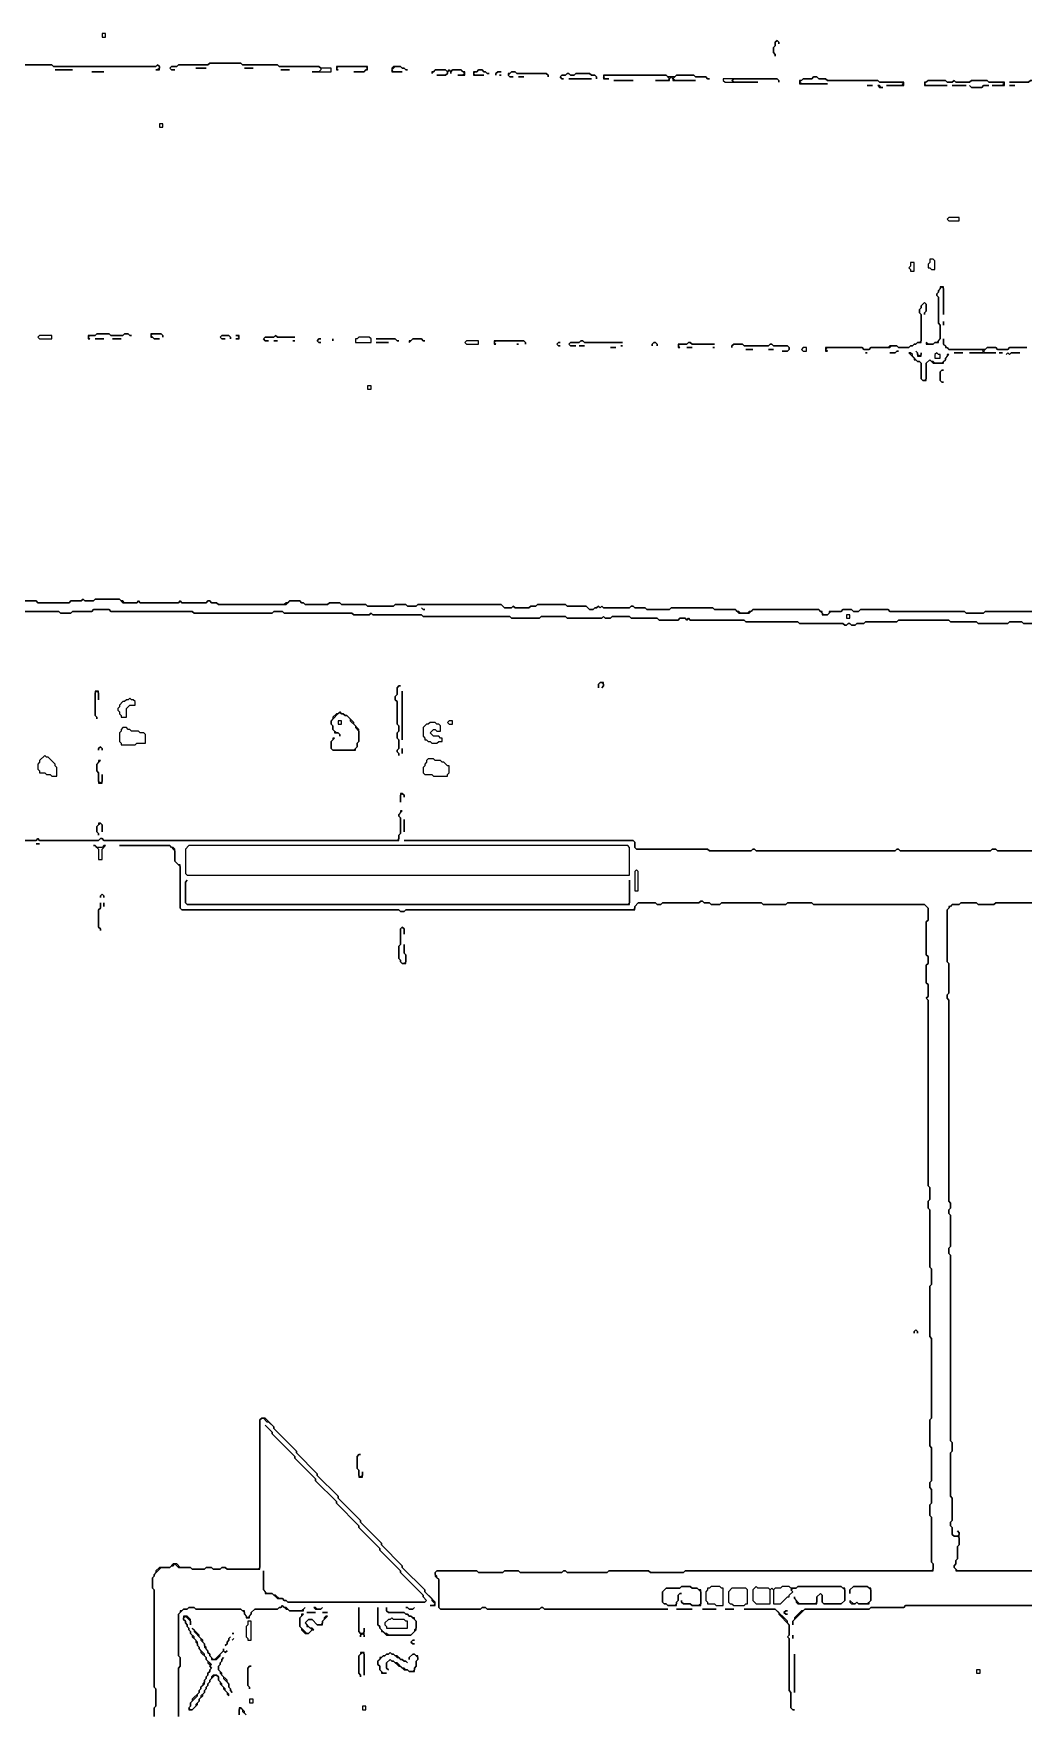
# Model space of a CAD drawing. Header units: metres. Extents: x 17 to 2112, y 1 to 1887.
# Drawn here: x 574 to 1145, y 890 to 1857 of the extents above; entities that cross this region are included whole.
import ezdxf

# ---------------------------------------------------------------- set-up
doc = ezdxf.new("R2010")
doc.units = ezdxf.units.M

msp = doc.modelspace()

# ---------------------------------------------------------------- linework, layer by layer
for points in [[(614, 1857), (614, 1855), (616, 1855), (616, 1857)], [(1003, 1853), (1002, 1852), (1002, 1850), (1001, 1849), (1001, 1846), (1002, 1845), (1002, 1844), (1002, 1845), (1001, 1846), (1001, 1849), (1002, 1850), (1002, 1852), (1003, 1853), (1004, 1852), (1004, 1851), (1004, 1852)], [(564, 1839), (564, 1837), (565, 1837), (564, 1838), (565, 1839), (585, 1839), (586, 1838), (645, 1838), (646, 1839), (647, 1838), (647, 1837), (646, 1836), (645, 1836), (647, 1836), (647, 1838), (646, 1839), (645, 1838), (586, 1838), (585, 1839)], [(676, 1840), (675, 1839), (658, 1839), (657, 1838), (654, 1838), (653, 1837), (654, 1836), (656, 1836), (654, 1836), (653, 1837), (654, 1838), (657, 1838), (658, 1839), (675, 1839), (676, 1840), (694, 1840), (695, 1839), (715, 1839), (716, 1838), (739, 1838), (740, 1837), (740, 1836), (739, 1835), (735, 1835), (746, 1835), (746, 1837), (740, 1837), (739, 1838), (716, 1838), (715, 1839), (695, 1839), (694, 1840)], [(749, 1838), (749, 1836), (750, 1836), (749, 1837), (750, 1838), (766, 1838), (767, 1837), (765, 1835), (759, 1835), (765, 1835), (766, 1836), (767, 1836), (767, 1838)], [(782, 1838), (781, 1837), (781, 1835), (787, 1835), (782, 1835), (781, 1836), (783, 1838), (786, 1838), (787, 1837), (788, 1837), (789, 1836), (790, 1836), (789, 1836), (788, 1837), (787, 1837), (786, 1838)], [(587, 1836), (597, 1836)], [(608, 1835), (615, 1835)], [(668, 1837), (674, 1837)], [(696, 1837), (701, 1837)], [(717, 1836), (722, 1836)], [(806, 1836), (805, 1835), (804, 1835), (804, 1834), (806, 1836), (812, 1836), (813, 1835), (813, 1834), (812, 1833), (807, 1833), (812, 1833), (813, 1834), (813, 1835), (814, 1836), (815, 1835), (815, 1834), (815, 1835), (816, 1836), (821, 1836), (823, 1834), (822, 1833), (819, 1833), (823, 1833), (823, 1835), (822, 1835), (821, 1836), (816, 1836), (815, 1835), (814, 1836), (813, 1835), (812, 1836)], [(831, 1836), (830, 1835), (828, 1835), (828, 1833), (834, 1833), (829, 1833), (828, 1834), (829, 1835), (830, 1835), (831, 1836), (833, 1836), (834, 1835), (835, 1835), (836, 1834), (837, 1834), (836, 1834), (835, 1835), (834, 1835), (833, 1836)], [(842, 1835), (841, 1834), (841, 1833), (841, 1834), (842, 1835), (844, 1835)], [(843, 1833), (844, 1833)], [(850, 1835), (849, 1834), (848, 1834), (848, 1833), (849, 1832), (851, 1832), (849, 1832), (848, 1833), (850, 1835), (852, 1835), (853, 1834), (870, 1834), (871, 1833), (871, 1832), (871, 1833), (870, 1834), (853, 1834), (852, 1835)], [(854, 1832), (857, 1832)], [(882, 1834), (881, 1833), (879, 1833), (878, 1832), (879, 1831), (880, 1831), (879, 1831), (878, 1832), (879, 1833), (881, 1833), (882, 1834), (883, 1834), (884, 1833), (886, 1833), (887, 1834), (895, 1834), (896, 1833), (898, 1833), (899, 1832), (899, 1831), (899, 1832), (898, 1833), (896, 1833), (895, 1834), (887, 1834), (886, 1833), (884, 1833), (883, 1834)], [(883, 1831), (896, 1831)], [(903, 1833), (903, 1831), (906, 1831), (904, 1831), (903, 1832), (904, 1833), (939, 1833), (941, 1831), (940, 1830), (933, 1830), (941, 1830), (941, 1831), (942, 1832), (943, 1831), (943, 1830), (956, 1830), (944, 1830), (943, 1831), (945, 1833), (955, 1833), (956, 1832), (962, 1832), (963, 1831), (964, 1831), (963, 1831), (962, 1832), (956, 1832), (955, 1833), (945, 1833), (944, 1832), (940, 1832), (939, 1833)], [(909, 1830), (920, 1830)], [(923, 1831)], [(972, 1831), (972, 1830), (973, 1829), (992, 1829), (978, 1829), (977, 1830), (978, 1831), (1003, 1831), (1004, 1830), (1004, 1829), (1004, 1830), (1003, 1831)], [(1024, 1832), (1023, 1831), (1018, 1831), (1017, 1830), (1016, 1830), (1016, 1828), (1032, 1828), (1017, 1828), (1016, 1829), (1018, 1831), (1023, 1831), (1024, 1832), (1026, 1832), (1027, 1831), (1031, 1831), (1032, 1830), (1061, 1830), (1062, 1829), (1075, 1829), (1076, 1828), (1075, 1827), (1066, 1827), (1076, 1827), (1076, 1829), (1062, 1829), (1061, 1830), (1032, 1830), (1031, 1831), (1027, 1831), (1026, 1832)], [(1090, 1830), (1089, 1829), (1088, 1829), (1088, 1827), (1101, 1827), (1089, 1827), (1088, 1828), (1090, 1830), (1100, 1830), (1101, 1829), (1104, 1829), (1105, 1830), (1106, 1829), (1114, 1829), (1115, 1830), (1124, 1830), (1125, 1829), (1133, 1829), (1134, 1828), (1133, 1827), (1127, 1827), (1134, 1827), (1134, 1829), (1125, 1829), (1124, 1830), (1115, 1830), (1114, 1829), (1106, 1829), (1105, 1830), (1104, 1829), (1101, 1829), (1100, 1830)], [(1159, 1833), (1158, 1832), (1158, 1831), (1157, 1830), (1149, 1830), (1148, 1829), (1137, 1829), (1148, 1829), (1149, 1830), (1158, 1830), (1158, 1832), (1159, 1833), (1160, 1833)], [(1055, 1827), (1058, 1827)], [(1061, 1827), (1062, 1826), (1064, 1826), (1063, 1826), (1062, 1827)], [(1104, 1827), (1112, 1827)], [(1114, 1827), (1115, 1826), (1121, 1826), (1122, 1827), (1125, 1827), (1122, 1827), (1121, 1826), (1115, 1826)], [(1137, 1827), (1140, 1827)], [(647, 1805), (647, 1803), (649, 1803), (649, 1805)], [(1102, 1751), (1101, 1750), (1102, 1749), (1108, 1749), (1108, 1751)], [(1080, 1725), (1080, 1723), (1079, 1722), (1080, 1721), (1080, 1720), (1082, 1720), (1082, 1725)], [(1091, 1727), (1091, 1725), (1090, 1724), (1090, 1722), (1091, 1722), (1092, 1721), (1094, 1721), (1094, 1726), (1093, 1727)], [(1088, 1702), (1086, 1700), (1086, 1699), (1085, 1698), (1085, 1696), (1086, 1695), (1086, 1680), (1085, 1679), (1084, 1679), (1083, 1678), (1082, 1678), (1081, 1677), (1080, 1677), (1079, 1676), (1073, 1676), (1072, 1677), (1068, 1677), (1067, 1676), (1057, 1676), (1056, 1675), (1053, 1675), (1052, 1676), (1031, 1676), (1031, 1674), (1032, 1674), (1031, 1675), (1032, 1676), (1052, 1676), (1053, 1675), (1056, 1675), (1057, 1676), (1068, 1676), (1069, 1677), (1072, 1677), (1073, 1676), (1079, 1676), (1080, 1677), (1081, 1677), (1082, 1678), (1083, 1678), (1084, 1679), (1086, 1679), (1086, 1695), (1085, 1696), (1085, 1698), (1086, 1699), (1086, 1700), (1088, 1702), (1089, 1701), (1089, 1697), (1088, 1696), (1088, 1695), (1088, 1696), (1089, 1697), (1089, 1701)], [(1097, 1711), (1097, 1710), (1096, 1709), (1096, 1708), (1095, 1707), (1095, 1706), (1096, 1705), (1096, 1690), (1097, 1689), (1097, 1681), (1095, 1679), (1094, 1679), (1093, 1678), (1090, 1678), (1089, 1679), (1089, 1678), (1093, 1678), (1094, 1679), (1096, 1679), (1096, 1680), (1097, 1681), (1097, 1689), (1096, 1690), (1096, 1705), (1095, 1706), (1095, 1707), (1096, 1708), (1096, 1709), (1098, 1711), (1099, 1710), (1099, 1695), (1099, 1711)], [(578, 1683), (577, 1682), (578, 1681), (585, 1681), (585, 1683)], [(611, 1684), (610, 1683), (606, 1683), (606, 1681), (607, 1681), (606, 1682), (607, 1683), (610, 1683), (611, 1684), (618, 1684), (619, 1683), (626, 1683), (627, 1684), (629, 1684), (630, 1683), (631, 1683), (630, 1683), (629, 1684), (627, 1684), (626, 1683), (619, 1683), (618, 1684)], [(642, 1684), (642, 1682), (643, 1682), (644, 1681), (647, 1681), (644, 1681), (642, 1683), (643, 1684), (648, 1684), (649, 1683), (649, 1682), (649, 1683), (648, 1684)], [(683, 1683), (682, 1682), (683, 1681), (685, 1681), (683, 1681), (682, 1682), (683, 1683), (687, 1683), (688, 1682), (688, 1681), (688, 1682), (687, 1683)], [(691, 1683), (692, 1683), (693, 1682), (692, 1681), (691, 1681), (693, 1681), (693, 1683)], [(714, 1683), (713, 1682), (708, 1682), (707, 1681), (708, 1680), (710, 1680), (708, 1680), (707, 1681), (708, 1682), (713, 1682), (714, 1683), (715, 1682), (725, 1682), (715, 1682)], [(1099, 1691), (1099, 1689)], [(610, 1681), (615, 1681)], [(620, 1681), (625, 1681)], [(713, 1680), (715, 1680)], [(724, 1680), (725, 1680)], [(739, 1681), (738, 1680), (739, 1679), (740, 1679), (739, 1679), (738, 1680), (739, 1681), (740, 1681)], [(747, 1681), (747, 1680)], [(749, 1681)], [(762, 1682), (761, 1681), (760, 1681), (760, 1679), (769, 1679), (769, 1681), (768, 1682)], [(772, 1681), (783, 1681), (784, 1680), (785, 1680), (784, 1680), (783, 1681)], [(772, 1679), (779, 1679)], [(793, 1681), (792, 1680), (791, 1680), (791, 1679), (793, 1681), (798, 1681), (799, 1680), (800, 1680), (799, 1680), (798, 1681)], [(824, 1680), (823, 1679), (824, 1678), (831, 1678), (831, 1680)], [(840, 1680), (840, 1678), (841, 1678), (840, 1679), (841, 1680), (857, 1680), (858, 1679), (858, 1678), (858, 1679), (857, 1680)], [(853, 1678), (854, 1678)], [(877, 1679), (876, 1678), (877, 1677), (878, 1677), (877, 1677), (876, 1678), (877, 1679), (878, 1679)], [(890, 1680), (889, 1679), (884, 1679), (883, 1678), (884, 1677), (887, 1677), (884, 1677), (883, 1678), (884, 1679), (889, 1679), (890, 1680), (891, 1680), (892, 1679), (914, 1679), (892, 1679), (891, 1680)], [(889, 1677), (892, 1677)], [(907, 1676), (910, 1676)], [(913, 1677), (914, 1677)], [(932, 1679), (931, 1678), (931, 1677), (931, 1678), (932, 1679), (933, 1679), (934, 1678), (934, 1677), (934, 1678), (933, 1679)], [(952, 1679), (951, 1678), (946, 1678), (946, 1676), (947, 1676), (946, 1677), (947, 1678), (951, 1678), (952, 1679), (953, 1679), (954, 1678), (967, 1678), (954, 1678), (953, 1679)], [(951, 1676), (954, 1676)], [(966, 1676), (967, 1676)], [(978, 1678), (977, 1677), (977, 1676), (977, 1677), (978, 1678), (983, 1678), (984, 1677), (998, 1677), (999, 1678), (1000, 1678), (1001, 1677), (1009, 1677), (1010, 1676), (1010, 1675), (1009, 1674), (1006, 1674), (1009, 1674), (1010, 1675), (1010, 1676), (1009, 1677), (1001, 1677), (1000, 1678), (999, 1678), (998, 1677), (984, 1677), (983, 1678)], [(985, 1675), (989, 1675)], [(998, 1675), (1001, 1675)], [(1018, 1676), (1017, 1675), (1018, 1674), (1020, 1674), (1020, 1676)], [(1054, 1673), (1055, 1673)], [(1072, 1674), (1071, 1673), (1068, 1673), (1071, 1673), (1072, 1674), (1073, 1674)], [(1079, 1673), (1082, 1670), (1082, 1669), (1083, 1669), (1084, 1668), (1085, 1668), (1086, 1667), (1086, 1658), (1087, 1657), (1089, 1657), (1089, 1667), (1091, 1669), (1093, 1667), (1099, 1667), (1099, 1668), (1100, 1669), (1100, 1670), (1102, 1672), (1101, 1672), (1101, 1671), (1100, 1670), (1100, 1669), (1098, 1667), (1094, 1667), (1093, 1668), (1092, 1668), (1091, 1669), (1089, 1667), (1089, 1658), (1088, 1657), (1087, 1657), (1086, 1658), (1086, 1667), (1085, 1668), (1084, 1668), (1081, 1671), (1081, 1672), (1080, 1673)], [(1083, 1674), (1084, 1673), (1084, 1671), (1086, 1671), (1086, 1673), (1086, 1672), (1085, 1671), (1084, 1672), (1084, 1673)], [(1095, 1673), (1094, 1672), (1094, 1670), (1097, 1670), (1097, 1672), (1096, 1672)], [(1105, 1673), (1110, 1673)], [(1131, 1673), (1133, 1673)], [(1136, 1673), (1135, 1672), (1136, 1673), (1137, 1672), (1138, 1673), (1143, 1673), (1138, 1673), (1137, 1672)], [(767, 1654), (767, 1652), (769, 1652), (769, 1654)], [(1098, 1663), (1097, 1662), (1097, 1657), (1098, 1656), (1099, 1656), (1098, 1656), (1097, 1657), (1097, 1662), (1098, 1663), (1099, 1663)], [(798, 1526), (799, 1525), (800, 1525), (799, 1525)], [(1043, 1522), (1043, 1520), (1045, 1520), (1045, 1522)], [(785, 1481), (784, 1480), (784, 1476), (783, 1475), (783, 1473), (784, 1472), (784, 1459), (785, 1458), (785, 1455), (784, 1454), (784, 1451), (785, 1450), (785, 1445), (784, 1444), (784, 1443), (785, 1442), (785, 1441), (785, 1442), (784, 1443), (784, 1444), (785, 1445), (785, 1450), (784, 1451), (784, 1454), (785, 1455), (785, 1458), (784, 1459), (784, 1472), (783, 1473), (783, 1475), (784, 1476), (784, 1480), (785, 1481), (786, 1481)], [(901, 1483), (900, 1482), (900, 1480), (900, 1482), (901, 1483), (902, 1483), (903, 1482), (903, 1481), (902, 1480), (903, 1481), (903, 1483)], [(610, 1478), (610, 1464), (611, 1463), (611, 1462), (611, 1463), (610, 1464), (610, 1477), (611, 1478), (612, 1477), (612, 1473), (612, 1478)], [(630, 1474), (629, 1473), (628, 1473), (627, 1472), (626, 1472), (624, 1470), (624, 1469), (623, 1468), (623, 1467), (624, 1466), (624, 1465), (625, 1464), (625, 1463), (628, 1463), (628, 1468), (630, 1470), (633, 1470), (633, 1472), (632, 1473), (631, 1473)], [(787, 1478), (787, 1450)], [(751, 1466), (750, 1465), (749, 1465), (747, 1463), (747, 1462), (746, 1461), (746, 1459), (747, 1458), (747, 1456), (748, 1455), (748, 1454), (750, 1454), (751, 1453), (751, 1452), (751, 1453), (750, 1454), (749, 1454), (747, 1456), (747, 1458), (746, 1459), (746, 1461), (751, 1466), (752, 1465), (753, 1465), (754, 1464), (755, 1464), (757, 1462), (757, 1461), (760, 1458), (760, 1457), (762, 1455), (762, 1449), (761, 1448), (761, 1446), (759, 1444), (747, 1444), (746, 1445), (746, 1449), (748, 1451), (747, 1451), (747, 1450), (746, 1449), (746, 1445), (747, 1444), (760, 1444), (760, 1445), (761, 1446), (761, 1448), (762, 1449), (762, 1456), (759, 1459), (759, 1460), (755, 1464), (754, 1464), (753, 1465), (752, 1465)], [(750, 1461), (750, 1459), (752, 1459), (752, 1461)], [(814, 1461), (813, 1460), (814, 1459), (816, 1459), (816, 1461)], [(626, 1457), (625, 1456), (625, 1455), (624, 1454), (624, 1449), (625, 1448), (625, 1447), (633, 1447), (634, 1448), (639, 1448), (639, 1453), (638, 1454), (636, 1454), (635, 1455), (631, 1455), (630, 1456), (629, 1456), (628, 1457)], [(803, 1460), (802, 1459), (801, 1459), (799, 1457), (799, 1452), (800, 1451), (800, 1450), (801, 1450), (802, 1449), (803, 1449), (804, 1448), (807, 1448), (808, 1449), (810, 1449), (810, 1451), (809, 1451), (808, 1452), (805, 1452), (803, 1454), (805, 1456), (806, 1456), (807, 1455), (809, 1455), (809, 1458), (808, 1459), (807, 1459), (806, 1460)], [(581, 1441), (578, 1438), (578, 1437), (577, 1436), (577, 1433), (578, 1432), (578, 1431), (581, 1431), (582, 1430), (584, 1430), (585, 1429), (588, 1429), (588, 1434), (587, 1435), (587, 1436), (583, 1440), (582, 1440)], [(613, 1446), (612, 1445), (612, 1444), (612, 1445), (613, 1446), (614, 1445), (614, 1444), (614, 1445)], [(787, 1445), (787, 1442)], [(612, 1438), (612, 1437), (611, 1436), (611, 1432), (612, 1431), (612, 1425), (614, 1425), (614, 1430), (614, 1426), (613, 1425), (612, 1426), (612, 1431), (611, 1432), (611, 1436), (613, 1438)], [(802, 1439), (801, 1438), (801, 1437), (800, 1436), (800, 1435), (799, 1434), (799, 1431), (800, 1430), (804, 1430), (805, 1429), (813, 1429), (813, 1430), (814, 1431), (814, 1435), (813, 1435), (811, 1437), (810, 1437), (809, 1438), (806, 1438), (805, 1439)], [(786, 1419), (786, 1414), (786, 1418), (787, 1419), (788, 1418), (788, 1417), (788, 1418), (787, 1419)], [(788, 1404), (788, 1397)], [(612, 1402), (612, 1401), (611, 1400), (611, 1397), (612, 1396), (612, 1395), (612, 1396), (611, 1397), (611, 1400), (613, 1402), (614, 1401), (614, 1397), (614, 1401), (613, 1402)], [(576, 1390), (578, 1390)], [(609, 1389), (610, 1389), (612, 1387), (612, 1381), (614, 1381), (614, 1387), (616, 1389), (615, 1389), (614, 1388), (611, 1388), (610, 1389)], [(624, 1389), (653, 1389), (656, 1386), (656, 1380), (659, 1377), (659, 1353), (660, 1352), (785, 1352), (786, 1351), (788, 1351), (789, 1352), (921, 1352), (921, 1354), (923, 1356), (933, 1356), (934, 1355), (936, 1355), (937, 1356), (958, 1356), (959, 1357), (960, 1357), (961, 1356), (964, 1356), (965, 1355), (970, 1355), (971, 1356), (994, 1356), (995, 1355), (1008, 1355), (1009, 1356), (1023, 1356), (1024, 1355), (1088, 1355), (1090, 1353), (1090, 1346), (1089, 1345), (1089, 1326), (1090, 1325), (1090, 1321), (1089, 1320), (1089, 1310), (1090, 1309), (1090, 1302), (1089, 1301), (1090, 1300), (1090, 1193), (1091, 1192), (1091, 1185), (1090, 1184), (1090, 1180), (1091, 1179), (1091, 1146), (1092, 1145), (1092, 1136), (1091, 1135), (1091, 1106), (1092, 1105), (1092, 1059), (1091, 1058), (1091, 1043), (1092, 1042), (1092, 1023), (1091, 1022), (1091, 1019), (1092, 1018), (1092, 1010), (1091, 1009), (1091, 1003), (1092, 1002), (1092, 976), (1093, 975), (1093, 972), (1092, 971), (950, 971), (949, 970), (930, 970), (929, 971), (906, 971), (905, 970), (882, 970), (881, 971), (880, 971), (879, 970), (855, 970), (854, 971), (846, 971), (845, 970), (831, 970), (830, 971), (807, 971), (806, 970), (806, 968), (808, 966), (808, 950), (809, 949), (832, 949), (833, 950), (835, 950), (836, 949), (866, 949), (867, 950), (868, 950), (869, 949), (940, 949), (869, 949), (868, 950), (867, 950), (866, 949), (836, 949), (835, 950), (833, 950), (832, 949), (809, 949), (808, 950), (808, 966), (807, 967), (807, 968), (806, 969), (806, 970), (807, 971), (830, 971), (831, 970), (845, 970), (846, 971), (854, 971), (855, 970), (879, 970), (880, 971), (881, 971), (882, 970), (905, 970), (906, 971), (929, 971), (930, 970), (949, 970), (950, 971), (1093, 971), (1093, 975), (1092, 976), (1092, 1002), (1091, 1003), (1091, 1009), (1092, 1010), (1092, 1018), (1091, 1019), (1091, 1022), (1092, 1023), (1092, 1042), (1091, 1043), (1091, 1058), (1092, 1059), (1092, 1105), (1091, 1106), (1091, 1135), (1092, 1136), (1092, 1145), (1091, 1146), (1091, 1179), (1090, 1180), (1090, 1184), (1091, 1185), (1091, 1192), (1090, 1193), (1090, 1300), (1089, 1301), (1090, 1302), (1090, 1309), (1089, 1310), (1089, 1320), (1090, 1321), (1090, 1325), (1089, 1326), (1089, 1345), (1090, 1346), (1090, 1353), (1088, 1355), (1024, 1355), (1023, 1356), (1009, 1356), (1008, 1355), (995, 1355), (994, 1356), (971, 1356), (970, 1355), (965, 1355), (964, 1356), (961, 1356), (960, 1357), (959, 1357), (958, 1356), (937, 1356), (936, 1355), (934, 1355), (933, 1356), (923, 1356), (921, 1354), (921, 1353), (920, 1352), (789, 1352), (788, 1351), (786, 1351), (785, 1352), (660, 1352), (659, 1353), (659, 1378), (658, 1378), (656, 1380), (656, 1387), (655, 1388), (654, 1388), (653, 1389)], [(664, 1389), (662, 1387), (662, 1373), (663, 1372), (918, 1372), (918, 1388), (917, 1389)], [(922, 1375), (921, 1374), (921, 1363), (923, 1363), (923, 1374)], [(663, 1369), (662, 1368), (662, 1356), (663, 1355), (918, 1355), (918, 1369), (918, 1356), (917, 1355), (663, 1355), (662, 1356), (662, 1368)], [(613, 1356), (613, 1353), (612, 1352), (612, 1342), (613, 1341), (613, 1340), (613, 1341), (612, 1342), (612, 1352), (613, 1353)], [(614, 1361), (613, 1360), (613, 1359), (613, 1360), (614, 1361), (615, 1360), (615, 1359), (615, 1360)], [(615, 1356), (615, 1354)], [(787, 1342), (786, 1341), (786, 1332), (785, 1331), (785, 1324), (786, 1323), (786, 1322), (787, 1321), (789, 1321), (789, 1326), (788, 1327), (788, 1332), (788, 1327), (789, 1326), (789, 1322), (788, 1321), (787, 1321), (786, 1322), (786, 1323), (785, 1324), (785, 1331), (786, 1332), (786, 1341), (787, 1342), (788, 1341), (788, 1338), (788, 1341)], [(1083, 1110), (1082, 1109), (1082, 1108), (1082, 1109), (1083, 1110), (1084, 1109), (1084, 1108), (1084, 1109)], [(708, 1055), (712, 1051), (712, 1050), (725, 1037), (725, 1036), (737, 1024), (737, 1023), (749, 1011), (749, 1010), (762, 997), (762, 996), (774, 984), (774, 983), (786, 971), (786, 970), (799, 957), (799, 956), (801, 954), (800, 953), (721, 953), (720, 954), (719, 954), (718, 955), (716, 955), (714, 957), (713, 957), (712, 958), (709, 958), (707, 960), (707, 971), (707, 960), (708, 959), (708, 958), (712, 958), (715, 955), (718, 955), (719, 954), (720, 954), (721, 953), (800, 953), (801, 954), (799, 956), (799, 957), (786, 970), (786, 971), (774, 983), (774, 984), (762, 996), (762, 997), (749, 1010), (749, 1011), (737, 1023), (737, 1024), (725, 1036), (725, 1037), (712, 1050), (712, 1051)], [(762, 1038), (761, 1037), (761, 1030), (762, 1029), (762, 1025), (764, 1025), (764, 1028), (764, 1026), (763, 1025), (762, 1026), (762, 1029), (761, 1030), (761, 1037), (762, 1038), (763, 1038)], [(948, 962), (947, 961), (939, 961), (937, 959), (937, 953), (938, 952), (939, 952), (940, 951), (945, 951), (945, 953), (946, 954), (946, 957), (947, 958), (948, 958), (947, 958), (946, 957), (946, 954), (945, 953), (945, 952), (944, 951), (940, 951), (939, 952), (938, 952), (937, 953), (937, 959), (939, 961), (947, 961), (948, 962), (953, 962), (954, 961), (957, 961), (959, 959), (959, 952), (958, 951), (954, 951), (953, 952), (949, 952), (948, 953), (948, 954), (948, 953), (949, 952), (953, 952), (954, 951), (959, 951), (959, 960), (958, 960), (957, 961), (954, 961), (953, 962)], [(965, 962), (964, 961), (963, 961), (963, 960), (962, 959), (962, 954), (963, 953), (963, 952), (967, 952), (968, 951), (972, 951), (972, 961), (971, 961), (970, 962)], [(977, 961), (975, 959), (975, 953), (976, 952), (977, 952), (978, 951), (984, 951), (985, 952), (986, 952), (986, 960), (985, 961)], [(991, 962), (989, 960), (989, 954), (991, 952), (999, 952), (999, 960), (1000, 961), (1001, 960), (1001, 952), (1005, 952), (1009, 956), (1010, 956), (1010, 957), (1012, 959), (1011, 960), (1012, 961), (1014, 961), (1015, 962), (1040, 962), (1042, 960), (1042, 954), (1040, 952), (1030, 952), (1029, 953), (1029, 957), (1028, 958), (1026, 956), (1026, 953), (1025, 952), (1016, 952), (1013, 955), (1013, 956), (1013, 955), (1014, 954), (1014, 953), (1015, 952), (1026, 952), (1026, 956), (1028, 958), (1029, 957), (1029, 953), (1030, 952), (1040, 952), (1042, 954), (1042, 961), (1041, 961), (1040, 962), (1015, 962), (1014, 961), (1011, 961), (1010, 962), (1006, 962), (1005, 961), (1002, 961), (1001, 960), (1000, 961), (999, 960), (998, 961), (992, 961)], [(1047, 962), (1045, 960), (1045, 958), (1045, 960), (1047, 962), (1055, 962), (1057, 960), (1057, 954), (1055, 952), (1050, 952), (1049, 953), (1048, 952), (1047, 952), (1045, 954), (1045, 953), (1046, 952), (1048, 952), (1049, 953), (1050, 952), (1056, 952), (1056, 953), (1057, 954), (1057, 961), (1056, 961), (1055, 962)], [(736, 950), (737, 949), (740, 949), (741, 950), (740, 949), (738, 949), (737, 950)], [(762, 950), (762, 936), (763, 935), (763, 933), (763, 934), (764, 935), (765, 934), (765, 933), (765, 938), (765, 936), (764, 935), (763, 935), (762, 936)], [(765, 950)], [(773, 950), (773, 940), (774, 939), (774, 938), (775, 937), (775, 936), (776, 936), (778, 934), (792, 934), (795, 937), (795, 942), (794, 943), (794, 944), (793, 944), (792, 945), (791, 945), (790, 946), (789, 946), (788, 947), (779, 947), (778, 948), (778, 950), (778, 948), (779, 947), (788, 947), (789, 946), (790, 946), (791, 945), (792, 945), (795, 942), (795, 938), (794, 937), (794, 936), (792, 934), (779, 934), (778, 935), (777, 935), (774, 938), (774, 939), (773, 940)], [(789, 950), (790, 950), (791, 949), (793, 949), (794, 950), (793, 949), (791, 949), (790, 950)], [(945, 949), (954, 949)], [(960, 949), (968, 949)], [(973, 949), (978, 949)], [(984, 949), (1002, 949), (1004, 947), (1004, 946), (1010, 940), (1010, 934), (1009, 933), (1010, 932), (1010, 902), (1011, 901), (1011, 892), (1012, 891), (1013, 891), (1012, 891), (1011, 892), (1011, 901), (1010, 902), (1010, 932), (1009, 933), (1010, 934), (1010, 940), (1009, 941), (1009, 942), (1002, 949)], [(1008, 948), (1007, 947), (1008, 946), (1009, 946), (1008, 946), (1007, 947), (1008, 948), (1009, 948)], [(661, 945), (661, 943), (662, 942), (662, 941), (663, 940), (663, 939), (664, 938), (664, 937), (665, 936), (665, 935), (666, 934), (666, 933), (668, 931), (668, 930), (669, 929), (669, 928), (670, 927), (670, 926), (671, 925), (671, 924), (674, 921), (674, 920), (675, 919), (675, 918), (676, 917), (676, 916), (677, 915), (676, 914), (676, 913), (675, 912), (675, 911), (674, 910), (674, 909), (673, 908), (673, 907), (672, 906), (672, 905), (671, 904), (671, 903), (670, 902), (670, 901), (666, 897), (666, 896), (665, 895), (665, 893), (664, 892), (664, 891), (666, 891), (669, 894), (669, 895), (670, 896), (670, 897), (672, 899), (672, 900), (673, 901), (673, 902), (674, 903), (674, 904), (675, 905), (675, 906), (676, 907), (676, 908), (679, 911), (680, 911), (681, 910), (681, 908), (682, 907), (682, 906), (684, 904), (684, 903), (686, 901), (686, 900), (687, 899), (687, 900), (685, 902), (685, 903), (683, 905), (683, 906), (681, 908), (681, 910), (680, 911), (678, 911), (677, 910), (677, 909), (676, 908), (676, 907), (675, 906), (675, 905), (674, 904), (674, 903), (673, 902), (673, 901), (671, 899), (671, 898), (670, 897), (670, 896), (668, 894), (668, 893), (666, 891), (665, 891), (664, 892), (665, 893), (665, 895), (669, 899), (669, 900), (670, 901), (670, 902), (671, 903), (671, 904), (673, 906), (673, 908), (674, 909), (674, 910), (675, 911), (675, 912), (676, 913), (676, 914), (677, 915), (676, 916), (677, 917), (674, 920), (674, 921), (673, 922), (673, 923), (670, 926), (670, 927), (669, 928), (669, 930), (667, 932), (667, 933), (665, 935), (665, 936), (664, 937), (664, 938), (663, 939), (663, 940), (662, 941), (662, 942), (661, 943), (661, 944), (662, 945), (665, 942), (665, 940), (665, 943), (663, 945)], [(666, 938), (667, 937), (667, 936), (671, 932), (671, 931), (673, 929), (673, 927), (675, 925), (675, 924), (676, 923), (676, 922), (677, 921), (677, 920), (680, 920), (682, 922), (682, 923), (684, 925), (685, 924), (686, 925), (685, 924), (684, 925), (684, 926), (684, 925), (679, 920), (678, 920), (676, 922), (676, 923), (675, 924), (675, 925), (674, 926), (674, 927), (673, 928), (673, 929), (672, 930), (672, 931), (670, 933), (670, 934)], [(698, 942), (698, 940), (697, 939), (697, 933), (698, 932), (698, 931), (700, 931), (700, 942)], [(729, 946), (729, 945), (728, 944), (728, 939), (729, 938), (729, 937), (731, 935), (733, 935), (735, 937), (736, 937), (735, 938), (734, 938), (731, 941), (733, 943), (735, 943), (738, 940), (741, 940), (741, 942), (744, 945), (743, 945), (742, 944), (742, 943), (741, 942), (741, 941), (740, 940), (738, 940), (735, 943), (733, 943), (731, 941), (732, 940), (732, 939), (733, 939), (735, 937), (733, 935), (732, 935), (728, 939), (728, 944), (730, 946)], [(732, 947), (737, 947)], [(741, 947), (744, 947)], [(781, 944), (780, 943), (779, 943), (777, 941), (777, 940), (778, 939), (778, 938), (790, 938), (790, 942), (789, 942), (788, 943), (782, 943)], [(688, 933), (687, 932), (687, 931), (686, 930), (686, 929), (685, 928), (686, 929), (686, 930), (687, 931), (687, 932)], [(688, 929)], [(689, 935), (690, 935)], [(690, 932), (689, 931)], [(793, 931), (792, 930), (793, 929), (794, 929), (793, 929), (792, 930), (793, 931), (794, 931)], [(1012, 934), (1012, 932)], [(684, 921), (683, 920), (683, 919), (682, 918), (682, 917), (681, 916), (681, 914), (682, 913), (682, 912), (684, 910), (684, 909), (687, 906), (687, 904), (688, 903), (688, 902), (689, 901), (688, 902), (688, 903), (687, 904), (687, 906), (686, 907), (686, 908), (683, 911), (683, 912), (681, 914), (681, 916), (682, 917), (682, 918), (683, 919), (683, 920)], [(687, 927)], [(763, 924), (763, 923), (762, 922), (762, 912), (763, 911), (763, 910), (763, 911), (762, 912), (762, 922), (764, 924), (765, 923), (765, 911), (765, 924)], [(780, 924), (779, 923), (778, 923), (777, 922), (776, 922), (775, 921), (774, 921), (774, 920), (773, 919), (773, 917), (774, 916), (774, 914), (775, 913), (775, 912), (778, 912), (776, 912), (774, 914), (774, 916), (773, 917), (773, 919), (776, 922), (777, 922), (778, 923), (779, 923), (780, 924), (781, 923), (782, 923), (784, 921), (785, 921), (786, 920), (787, 920), (788, 919), (789, 919), (790, 918), (789, 919), (788, 919), (787, 920), (786, 920), (784, 922), (783, 922), (782, 923), (781, 923)], [(793, 923), (791, 921), (791, 920), (791, 921), (793, 923), (794, 923), (796, 921), (796, 920), (795, 919), (795, 916), (794, 915), (794, 914), (793, 913), (791, 913), (790, 914), (789, 914), (788, 915), (787, 915), (784, 918), (783, 918), (782, 919), (781, 919), (780, 920), (778, 918), (778, 915), (779, 914), (778, 915), (778, 918), (780, 920), (781, 919), (782, 919), (785, 916), (786, 916), (788, 914), (790, 914), (791, 913), (794, 913), (794, 915), (795, 916), (795, 919), (796, 920), (796, 922), (795, 922), (794, 923)], [(1013, 923), (1013, 901)], [(699, 916), (698, 915), (698, 905), (699, 904), (699, 903), (699, 904), (698, 905), (698, 915), (699, 916), (700, 916)], [(1118, 914), (1118, 912), (1120, 912), (1120, 914)], [(689, 899)], [(699, 897), (699, 895), (701, 895), (701, 897)], [(764, 893), (764, 891), (766, 891), (766, 893)]]:
    msp.add_lwpolyline(points, close=True)
for points in [[(1147, 1676), (1137, 1676), (1136, 1675), (1130, 1675), (1129, 1676), (1124, 1676), (1123, 1675), (1102, 1675), (1099, 1678), (1099, 1681), (1099, 1678), (1100, 1677), (1100, 1676), (1101, 1676), (1102, 1675), (1121, 1675), (1122, 1674), (1121, 1673), (1114, 1673), (1129, 1673), (1123, 1673), (1122, 1674), (1124, 1676), (1129, 1676), (1130, 1675), (1136, 1675), (1137, 1676), (1147, 1676)], [(1165, 1524), (1123, 1524), (1122, 1523), (1112, 1523), (1111, 1524), (1068, 1524), (1067, 1525), (1051, 1525), (1050, 1524), (1047, 1524), (1046, 1525), (1041, 1525), (1040, 1524), (1033, 1524), (1033, 1523), (1032, 1522), (1030, 1522), (1029, 1523), (1029, 1524), (1028, 1524), (1027, 1525), (989, 1525), (988, 1524), (987, 1524), (986, 1523), (982, 1523), (981, 1524), (980, 1524), (979, 1525), (967, 1525), (966, 1526), (942, 1526), (941, 1525), (928, 1525), (927, 1526), (921, 1526), (920, 1527), (919, 1527), (918, 1526), (903, 1526), (902, 1527), (901, 1526), (900, 1527), (899, 1526), (898, 1526), (897, 1525), (895, 1525), (893, 1527), (882, 1527), (881, 1528), (865, 1528), (864, 1527), (861, 1527), (860, 1526), (852, 1526), (851, 1527), (850, 1526), (846, 1526), (844, 1528), (796, 1528), (795, 1527), (790, 1527), (789, 1528), (783, 1528), (782, 1527), (767, 1527), (766, 1528), (752, 1528), (751, 1529), (745, 1529), (744, 1528), (731, 1528), (730, 1529), (729, 1529), (728, 1530), (722, 1530), (721, 1529), (720, 1529), (719, 1528), (681, 1528), (680, 1529), (677, 1529), (676, 1530), (675, 1530), (674, 1529), (660, 1529), (659, 1530), (658, 1529), (636, 1529), (635, 1530), (634, 1529), (627, 1529), (626, 1530), (625, 1530), (624, 1531), (610, 1531), (609, 1530), (604, 1530), (603, 1531), (602, 1530), (596, 1530), (595, 1529), (577, 1529), (576, 1530), (565, 1530)], [(565, 1530), (576, 1530), (577, 1529), (595, 1529), (596, 1530), (602, 1530), (603, 1531), (604, 1530), (609, 1530), (610, 1531), (624, 1531), (626, 1529), (634, 1529), (635, 1530), (636, 1529), (658, 1529), (659, 1530), (660, 1529), (674, 1529), (675, 1530), (676, 1530), (677, 1529), (680, 1529), (681, 1528), (720, 1528), (722, 1530), (728, 1530), (729, 1529), (730, 1529), (731, 1528), (744, 1528), (745, 1529), (751, 1529), (752, 1528), (766, 1528), (767, 1527), (782, 1527), (783, 1528), (789, 1528), (790, 1527), (795, 1527), (796, 1528), (844, 1528), (846, 1526), (850, 1526), (851, 1527), (852, 1526), (860, 1526), (861, 1527), (864, 1527), (865, 1528), (881, 1528), (882, 1527), (893, 1527), (895, 1525), (897, 1525), (898, 1526), (899, 1526), (900, 1527), (901, 1526), (902, 1527), (903, 1526), (918, 1526), (919, 1527), (920, 1527), (921, 1526), (927, 1526), (928, 1525), (941, 1525), (942, 1526), (966, 1526), (967, 1525), (979, 1525), (981, 1523), (987, 1523), (989, 1525), (1027, 1525), (1029, 1523), (1029, 1522), (1032, 1522), (1034, 1524), (1040, 1524), (1041, 1525), (1046, 1525), (1047, 1524), (1050, 1524), (1051, 1525), (1067, 1525), (1068, 1524), (1111, 1524), (1112, 1523), (1122, 1523), (1123, 1524), (1165, 1524)], [(1168, 1517), (1145, 1517), (1144, 1518), (1137, 1518), (1136, 1517), (1119, 1517), (1118, 1518), (1103, 1518), (1102, 1519), (1073, 1519), (1072, 1518), (1054, 1518), (1053, 1517), (1049, 1517), (1048, 1516), (1046, 1516), (1045, 1517), (1044, 1517), (1043, 1516), (1042, 1516), (1041, 1517), (1016, 1517), (1015, 1518), (985, 1518), (984, 1519), (953, 1519), (952, 1520), (951, 1519), (950, 1520), (947, 1520), (946, 1519), (935, 1519), (934, 1520), (919, 1520), (918, 1521), (908, 1521), (907, 1520), (904, 1520), (903, 1521), (902, 1520), (882, 1520), (881, 1521), (867, 1521), (866, 1520), (850, 1520), (849, 1521), (799, 1521), (798, 1522), (770, 1522), (769, 1523), (768, 1522), (759, 1522), (758, 1523), (719, 1523), (718, 1524), (713, 1524), (712, 1523), (667, 1523), (666, 1524), (619, 1524), (618, 1525), (609, 1525), (608, 1524), (597, 1524), (596, 1523), (590, 1523), (589, 1524), (564, 1524)], [(564, 1524), (589, 1524), (590, 1523), (596, 1523), (597, 1524), (608, 1524), (609, 1525), (618, 1525), (619, 1524), (666, 1524), (667, 1523), (712, 1523), (713, 1524), (718, 1524), (719, 1523), (758, 1523), (759, 1522), (768, 1522), (769, 1523), (770, 1522), (798, 1522), (799, 1521), (849, 1521), (850, 1520), (866, 1520), (867, 1521), (881, 1521), (882, 1520), (902, 1520), (903, 1521), (904, 1520), (907, 1520), (908, 1521), (918, 1521), (919, 1520), (934, 1520), (935, 1519), (946, 1519), (947, 1520), (950, 1520), (951, 1519), (952, 1520), (953, 1519), (984, 1519), (985, 1518), (1015, 1518), (1016, 1517), (1041, 1517), (1042, 1516), (1043, 1516), (1044, 1517), (1045, 1517), (1046, 1516), (1048, 1516), (1049, 1517), (1053, 1517), (1054, 1518), (1072, 1518), (1073, 1519), (1102, 1519), (1103, 1518), (1118, 1518), (1119, 1517), (1136, 1517), (1137, 1518), (1144, 1518), (1145, 1517), (1168, 1517)], [(569, 1392), (576, 1392), (577, 1393), (578, 1392), (612, 1392), (613, 1393), (614, 1393), (615, 1392), (785, 1392), (785, 1395), (786, 1396), (786, 1405), (785, 1406), (785, 1407), (787, 1409), (786, 1409), (786, 1408), (785, 1407), (785, 1406), (786, 1405), (786, 1396), (785, 1395), (785, 1393), (784, 1392), (615, 1392), (614, 1393), (613, 1393), (612, 1392), (578, 1392), (577, 1393), (576, 1392), (569, 1392)], [(1168, 1386), (1130, 1386), (1129, 1387), (1127, 1387), (1126, 1386), (1074, 1386), (1073, 1387), (1072, 1387), (1071, 1386), (991, 1386), (990, 1387), (989, 1387), (988, 1386), (964, 1386), (963, 1387), (922, 1387), (921, 1388), (921, 1391), (920, 1392), (788, 1392), (920, 1392), (921, 1391), (921, 1388), (922, 1387), (963, 1387), (964, 1386), (988, 1386), (989, 1387), (990, 1387), (991, 1386), (1071, 1386), (1072, 1387), (1073, 1387), (1074, 1386), (1126, 1386), (1127, 1387), (1129, 1387), (1130, 1386), (1168, 1386)], [(1153, 1356), (1129, 1356), (1128, 1355), (1119, 1355), (1118, 1356), (1109, 1356), (1108, 1355), (1104, 1355), (1103, 1354), (1102, 1354), (1102, 1353), (1101, 1352), (1101, 1322), (1102, 1321), (1102, 1304), (1101, 1303), (1101, 1301), (1102, 1300), (1102, 1184), (1103, 1183), (1103, 1180), (1102, 1179), (1102, 1177), (1103, 1176), (1103, 1158), (1102, 1157), (1102, 1154), (1103, 1153), (1103, 1046), (1104, 1045), (1104, 1040), (1103, 1039), (1103, 1014), (1104, 1013), (1104, 1000), (1103, 999), (1103, 997), (1104, 996), (1104, 992), (1105, 991), (1107, 991), (1108, 990), (1108, 986), (1107, 985), (1107, 978), (1106, 977), (1106, 975), (1105, 974), (1105, 973), (1106, 972), (1106, 971), (1154, 971)], [(1153, 971), (1107, 971), (1105, 973), (1105, 974), (1106, 975), (1106, 977), (1107, 978), (1107, 985), (1108, 986), (1108, 993), (1107, 994), (1108, 993), (1108, 992), (1107, 991), (1105, 991), (1104, 992), (1104, 996), (1103, 997), (1103, 999), (1104, 1000), (1104, 1013), (1103, 1014), (1103, 1039), (1104, 1040), (1104, 1045), (1103, 1046), (1103, 1153), (1102, 1154), (1102, 1157), (1103, 1158), (1103, 1176), (1102, 1177), (1102, 1179), (1103, 1180), (1103, 1183), (1102, 1184), (1102, 1300), (1101, 1301), (1101, 1303), (1102, 1304), (1102, 1321), (1101, 1322), (1101, 1352), (1104, 1355), (1108, 1355), (1109, 1356), (1118, 1356), (1119, 1355), (1128, 1355), (1129, 1356), (1153, 1356)], [(644, 887), (644, 892), (645, 893), (645, 903), (644, 904), (644, 960), (643, 961), (643, 967), (644, 968), (644, 969), (648, 973), (653, 973), (654, 974), (655, 974), (656, 975), (658, 973), (665, 973), (666, 972), (673, 972), (674, 973), (677, 973), (678, 972), (682, 972), (683, 973), (685, 973), (686, 972), (705, 972), (705, 1058), (706, 1059), (707, 1059), (709, 1057), (710, 1057), (713, 1054), (713, 1053), (726, 1040), (726, 1039), (738, 1027), (738, 1026), (750, 1014), (750, 1013), (763, 1000), (763, 999), (775, 987), (775, 986), (787, 974), (787, 973), (800, 960), (800, 959), (804, 955), (804, 954), (806, 952), (805, 951), (803, 951), (806, 951), (806, 953), (800, 959), (800, 960), (787, 973), (787, 974), (775, 986), (775, 987), (763, 999), (763, 1000), (750, 1013), (750, 1014), (738, 1026), (738, 1027), (726, 1039), (726, 1040), (713, 1053), (713, 1054), (708, 1059), (706, 1059), (705, 1058), (705, 973), (704, 972), (686, 972), (685, 973), (683, 973), (682, 972), (678, 972), (677, 973), (674, 973), (673, 972), (666, 972), (665, 973), (659, 973), (657, 975), (655, 975), (653, 973), (647, 973), (645, 971), (645, 970), (644, 969), (644, 968), (643, 967), (643, 961), (644, 960), (644, 904), (645, 903), (645, 893), (644, 892), (644, 887)], [(658, 887), (658, 915), (659, 916), (659, 921), (658, 922), (658, 946), (661, 949), (663, 949), (664, 950), (667, 950), (668, 949), (694, 949), (696, 947), (696, 946), (697, 945), (697, 944), (699, 944), (699, 945), (700, 946), (700, 947), (702, 949), (715, 949), (716, 950), (717, 950), (718, 951), (720, 949), (721, 949), (722, 948), (730, 948), (730, 949), (731, 950), (729, 948), (722, 948), (720, 950), (719, 950), (718, 951), (717, 950), (716, 950), (715, 949), (702, 949), (700, 947), (700, 946), (698, 944), (696, 946), (696, 948), (695, 948), (694, 949), (668, 949), (667, 950), (664, 950), (663, 949), (661, 949), (660, 948), (659, 948), (659, 947), (658, 946), (658, 922), (659, 921), (659, 916), (658, 915), (658, 887)], [(1153, 951), (1077, 951), (1076, 950), (1057, 950), (1056, 949), (1019, 949), (1018, 948), (1017, 948), (1013, 944), (1013, 943), (1012, 942), (1012, 940), (1012, 942), (1019, 949), (1056, 949), (1057, 950), (1076, 950), (1077, 951), (1153, 951)], [(693, 888), (693, 891), (694, 892), (695, 891), (695, 890), (697, 888)], [(696, 889), (696, 890), (694, 892), (693, 892), (693, 888)]]:
    msp.add_lwpolyline(points)

doc.saveas('drawing.dxf')
